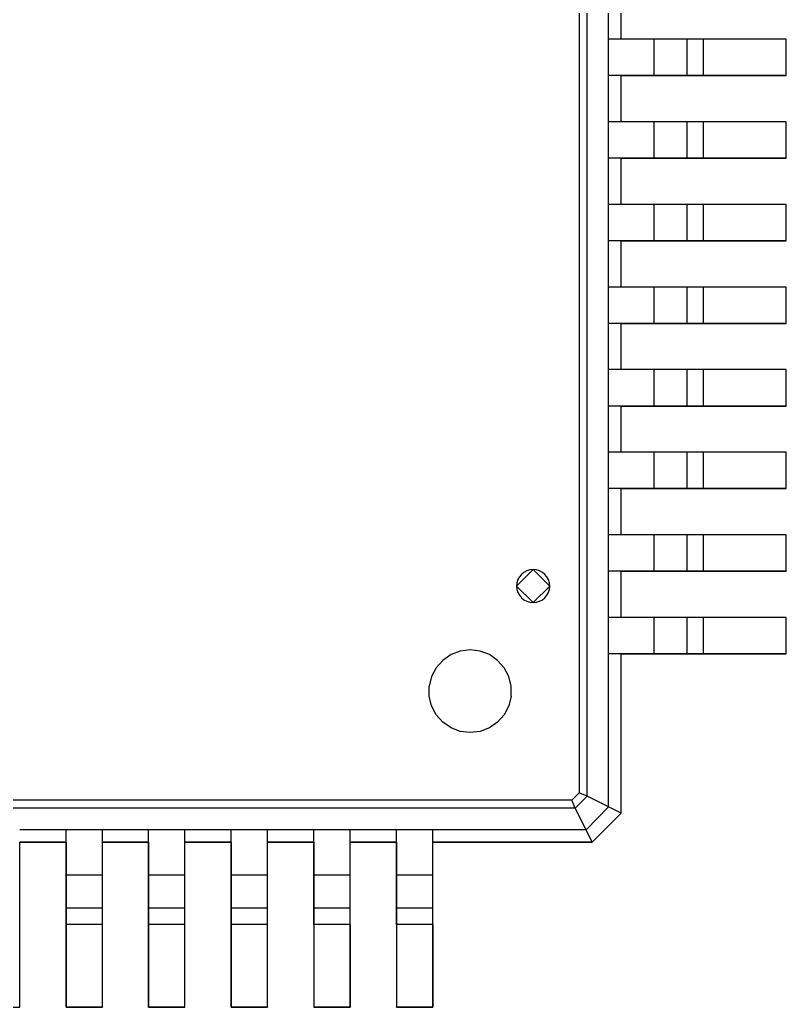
# Model space of a CAD drawing. Header units: inches. Extents: x 5 to 589, y -420 to -5.
# Drawn here: x 159.77 to 169.05, y -130.8 to -118.85 of the extents above; entities that cross this region are included whole.
import ezdxf

# ---------------------------------------------------------------- set-up
doc = ezdxf.new("R2010")
doc.units = ezdxf.units.IN
doc.header["$MEASUREMENT"] = 0

msp = doc.modelspace()

# ---------------------------------------------------------------- linework, layer by layer
at = {"color": 7, "true_color": 0xffffff}
for p, q in [((166.539, -89.4), (166.539, -128.208)), ((166.637, -128.25), (166.637, -89.358)), ((166.897, -119.084), (166.897, -118.524)), ((167.047, -119.084), (167.047, -118.524)), ((167.047, -119.084), (167.047, -118.524)), ((166.897, -119.524), (166.897, -119.084)), ((167.047, -119.084), (166.897, -119.084)), ((169.047, -119.084), (167.047, -119.084)), ((167.447, -119.084), (167.047, -119.084)), ((167.537, -119.084), (167.447, -119.084)), ((167.447, -119.524), (167.447, -119.084)), ((167.621, -119.084), (167.537, -119.084)), ((167.697, -119.084), (167.621, -119.084)), ((167.759, -119.084), (167.697, -119.084)), ((167.807, -119.084), (167.759, -119.084)), ((167.837, -119.084), (167.807, -119.084)), ((167.847, -119.084), (167.837, -119.084)), ((167.847, -119.524), (167.847, -119.084)), ((167.853, -119.084), (167.847, -119.084)), ((167.867, -119.084), (167.853, -119.084)), ((167.891, -119.084), (167.867, -119.084)), ((167.923, -119.084), (167.891, -119.084)), ((167.961, -119.084), (167.923, -119.084)), ((168.003, -119.084), (167.961, -119.084)), ((168.047, -119.084), (168.003, -119.084)), ((169.047, -119.084), (168.047, -119.084)), ((168.047, -119.524), (168.047, -119.084)), ((169.047, -119.524), (169.047, -119.084)), ((169.047, -119.524), (169.047, -119.084)), ((166.897, -120.084), (166.897, -119.524)), ((167.047, -119.524), (166.897, -119.524)), ((167.047, -120.084), (167.047, -119.524)), ((167.047, -119.524), (169.047, -119.524)), ((167.447, -119.524), (167.047, -119.524)), ((167.047, -120.084), (167.047, -119.524)), ((167.537, -119.524), (167.447, -119.524)), ((167.621, -119.524), (167.537, -119.524)), ((167.697, -119.524), (167.621, -119.524)), ((167.759, -119.524), (167.697, -119.524)), ((167.807, -119.524), (167.759, -119.524)), ((167.837, -119.524), (167.807, -119.524)), ((167.847, -119.524), (167.837, -119.524)), ((167.853, -119.524), (167.847, -119.524)), ((167.867, -119.524), (167.853, -119.524)), ((167.891, -119.524), (167.867, -119.524)), ((167.923, -119.524), (167.891, -119.524)), ((167.961, -119.524), (167.923, -119.524)), ((168.003, -119.524), (167.961, -119.524)), ((168.047, -119.524), (168.003, -119.524)), ((169.047, -119.524), (168.047, -119.524)), ((166.897, -120.524), (166.897, -120.084)), ((167.047, -120.084), (166.897, -120.084)), ((169.047, -120.084), (167.047, -120.084)), ((167.447, -120.084), (167.047, -120.084)), ((167.537, -120.084), (167.447, -120.084)), ((167.447, -120.524), (167.447, -120.084)), ((167.621, -120.084), (167.537, -120.084)), ((167.697, -120.084), (167.621, -120.084)), ((167.759, -120.084), (167.697, -120.084)), ((167.807, -120.084), (167.759, -120.084)), ((167.837, -120.084), (167.807, -120.084)), ((167.847, -120.084), (167.837, -120.084)), ((167.847, -120.524), (167.847, -120.084)), ((167.853, -120.084), (167.847, -120.084)), ((167.867, -120.084), (167.853, -120.084)), ((167.891, -120.084), (167.867, -120.084)), ((167.923, -120.084), (167.891, -120.084)), ((167.961, -120.084), (167.923, -120.084)), ((168.003, -120.084), (167.961, -120.084)), ((168.047, -120.084), (168.003, -120.084)), ((169.047, -120.084), (168.047, -120.084)), ((168.047, -120.524), (168.047, -120.084)), ((169.047, -120.524), (169.047, -120.084)), ((169.047, -120.524), (169.047, -120.084)), ((166.897, -121.084), (166.897, -120.524)), ((167.047, -120.524), (166.897, -120.524)), ((167.047, -121.084), (167.047, -120.524)), ((167.047, -120.524), (169.047, -120.524)), ((167.447, -120.524), (167.047, -120.524)), ((167.047, -121.084), (167.047, -120.524)), ((167.537, -120.524), (167.447, -120.524)), ((167.621, -120.524), (167.537, -120.524)), ((167.697, -120.524), (167.621, -120.524)), ((167.759, -120.524), (167.697, -120.524)), ((167.807, -120.524), (167.759, -120.524)), ((167.837, -120.524), (167.807, -120.524)), ((167.847, -120.524), (167.837, -120.524)), ((167.853, -120.524), (167.847, -120.524)), ((167.867, -120.524), (167.853, -120.524)), ((167.891, -120.524), (167.867, -120.524)), ((167.923, -120.524), (167.891, -120.524)), ((167.961, -120.524), (167.923, -120.524)), ((168.003, -120.524), (167.961, -120.524)), ((168.047, -120.524), (168.003, -120.524)), ((169.047, -120.524), (168.047, -120.524)), ((166.897, -121.524), (166.897, -121.084)), ((167.047, -121.084), (166.897, -121.084)), ((169.047, -121.084), (167.047, -121.084)), ((167.447, -121.084), (167.047, -121.084)), ((167.537, -121.084), (167.447, -121.084)), ((167.447, -121.524), (167.447, -121.084)), ((167.621, -121.084), (167.537, -121.084)), ((167.697, -121.084), (167.621, -121.084)), ((167.759, -121.084), (167.697, -121.084)), ((167.807, -121.084), (167.759, -121.084)), ((167.837, -121.084), (167.807, -121.084)), ((167.847, -121.084), (167.837, -121.084)), ((167.847, -121.524), (167.847, -121.084)), ((167.853, -121.084), (167.847, -121.084)), ((167.867, -121.084), (167.853, -121.084)), ((167.891, -121.084), (167.867, -121.084)), ((167.923, -121.084), (167.891, -121.084)), ((167.961, -121.084), (167.923, -121.084)), ((168.003, -121.084), (167.961, -121.084)), ((168.047, -121.084), (168.003, -121.084)), ((169.047, -121.084), (168.047, -121.084)), ((168.047, -121.524), (168.047, -121.084)), ((169.047, -121.524), (169.047, -121.084)), ((169.047, -121.524), (169.047, -121.084)), ((166.897, -122.084), (166.897, -121.524)), ((167.047, -121.524), (166.897, -121.524)), ((167.047, -122.084), (167.047, -121.524)), ((167.047, -121.524), (169.047, -121.524)), ((167.447, -121.524), (167.047, -121.524)), ((167.047, -122.084), (167.047, -121.524)), ((167.537, -121.524), (167.447, -121.524)), ((167.621, -121.524), (167.537, -121.524)), ((167.697, -121.524), (167.621, -121.524)), ((167.759, -121.524), (167.697, -121.524)), ((167.807, -121.524), (167.759, -121.524)), ((167.837, -121.524), (167.807, -121.524)), ((167.847, -121.524), (167.837, -121.524)), ((167.853, -121.524), (167.847, -121.524)), ((167.867, -121.524), (167.853, -121.524)), ((167.891, -121.524), (167.867, -121.524)), ((167.923, -121.524), (167.891, -121.524)), ((167.961, -121.524), (167.923, -121.524)), ((168.003, -121.524), (167.961, -121.524)), ((168.047, -121.524), (168.003, -121.524)), ((169.047, -121.524), (168.047, -121.524)), ((166.897, -122.524), (166.897, -122.084)), ((167.047, -122.084), (166.897, -122.084)), ((169.047, -122.084), (167.047, -122.084)), ((167.447, -122.084), (167.047, -122.084)), ((167.537, -122.084), (167.447, -122.084)), ((167.447, -122.524), (167.447, -122.084)), ((167.621, -122.084), (167.537, -122.084)), ((167.697, -122.084), (167.621, -122.084)), ((167.759, -122.084), (167.697, -122.084)), ((167.807, -122.084), (167.759, -122.084)), ((167.837, -122.084), (167.807, -122.084)), ((167.847, -122.084), (167.837, -122.084)), ((167.847, -122.524), (167.847, -122.084)), ((167.853, -122.084), (167.847, -122.084)), ((167.867, -122.084), (167.853, -122.084)), ((167.891, -122.084), (167.867, -122.084)), ((167.923, -122.084), (167.891, -122.084)), ((167.961, -122.084), (167.923, -122.084)), ((168.003, -122.084), (167.961, -122.084)), ((168.047, -122.084), (168.003, -122.084)), ((169.047, -122.084), (168.047, -122.084)), ((168.047, -122.524), (168.047, -122.084)), ((169.047, -122.524), (169.047, -122.084)), ((169.047, -122.524), (169.047, -122.084)), ((166.897, -123.084), (166.897, -122.524)), ((167.047, -122.524), (166.897, -122.524)), ((167.047, -123.084), (167.047, -122.524)), ((167.047, -122.524), (169.047, -122.524)), ((167.447, -122.524), (167.047, -122.524)), ((167.047, -123.084), (167.047, -122.524)), ((167.537, -122.524), (167.447, -122.524)), ((167.621, -122.524), (167.537, -122.524)), ((167.697, -122.524), (167.621, -122.524)), ((167.759, -122.524), (167.697, -122.524)), ((167.807, -122.524), (167.759, -122.524)), ((167.837, -122.524), (167.807, -122.524)), ((167.847, -122.524), (167.837, -122.524)), ((167.853, -122.524), (167.847, -122.524)), ((167.867, -122.524), (167.853, -122.524)), ((167.891, -122.524), (167.867, -122.524)), ((167.923, -122.524), (167.891, -122.524)), ((167.961, -122.524), (167.923, -122.524)), ((168.003, -122.524), (167.961, -122.524)), ((168.047, -122.524), (168.003, -122.524)), ((169.047, -122.524), (168.047, -122.524)), ((166.897, -123.524), (166.897, -123.084)), ((167.047, -123.084), (166.897, -123.084)), ((169.047, -123.084), (167.047, -123.084)), ((167.447, -123.084), (167.047, -123.084)), ((167.537, -123.084), (167.447, -123.084)), ((167.447, -123.524), (167.447, -123.084)), ((167.621, -123.084), (167.537, -123.084)), ((167.697, -123.084), (167.621, -123.084)), ((167.759, -123.084), (167.697, -123.084)), ((167.807, -123.084), (167.759, -123.084)), ((167.837, -123.084), (167.807, -123.084)), ((167.847, -123.084), (167.837, -123.084)), ((167.847, -123.524), (167.847, -123.084)), ((167.853, -123.084), (167.847, -123.084)), ((167.867, -123.084), (167.853, -123.084)), ((167.891, -123.084), (167.867, -123.084)), ((167.923, -123.084), (167.891, -123.084)), ((167.961, -123.084), (167.923, -123.084)), ((168.003, -123.084), (167.961, -123.084)), ((168.047, -123.084), (168.003, -123.084)), ((169.047, -123.084), (168.047, -123.084)), ((168.047, -123.524), (168.047, -123.084)), ((169.047, -123.524), (169.047, -123.084)), ((169.047, -123.524), (169.047, -123.084)), ((166.897, -124.084), (166.897, -123.524)), ((167.047, -123.524), (166.897, -123.524)), ((167.047, -124.084), (167.047, -123.524)), ((167.047, -123.524), (169.047, -123.524)), ((167.447, -123.524), (167.047, -123.524)), ((167.047, -124.084), (167.047, -123.524)), ((167.537, -123.524), (167.447, -123.524)), ((167.621, -123.524), (167.537, -123.524)), ((167.697, -123.524), (167.621, -123.524)), ((167.759, -123.524), (167.697, -123.524)), ((167.807, -123.524), (167.759, -123.524)), ((167.837, -123.524), (167.807, -123.524)), ((167.847, -123.524), (167.837, -123.524)), ((167.853, -123.524), (167.847, -123.524)), ((167.867, -123.524), (167.853, -123.524)), ((167.891, -123.524), (167.867, -123.524)), ((167.923, -123.524), (167.891, -123.524)), ((167.961, -123.524), (167.923, -123.524)), ((168.003, -123.524), (167.961, -123.524)), ((168.047, -123.524), (168.003, -123.524)), ((169.047, -123.524), (168.047, -123.524)), ((166.897, -124.524), (166.897, -124.084)), ((167.047, -124.084), (166.897, -124.084)), ((169.047, -124.084), (167.047, -124.084)), ((167.447, -124.084), (167.047, -124.084)), ((167.537, -124.084), (167.447, -124.084)), ((167.447, -124.524), (167.447, -124.084)), ((167.621, -124.084), (167.537, -124.084)), ((167.697, -124.084), (167.621, -124.084)), ((167.759, -124.084), (167.697, -124.084)), ((167.807, -124.084), (167.759, -124.084)), ((167.837, -124.084), (167.807, -124.084)), ((167.847, -124.084), (167.837, -124.084)), ((167.847, -124.524), (167.847, -124.084)), ((167.853, -124.084), (167.847, -124.084)), ((167.867, -124.084), (167.853, -124.084)), ((167.891, -124.084), (167.867, -124.084)), ((167.923, -124.084), (167.891, -124.084)), ((167.961, -124.084), (167.923, -124.084)), ((168.003, -124.084), (167.961, -124.084)), ((168.047, -124.084), (168.003, -124.084)), ((169.047, -124.084), (168.047, -124.084)), ((168.047, -124.524), (168.047, -124.084)), ((169.047, -124.524), (169.047, -124.084)), ((169.047, -124.524), (169.047, -124.084)), ((166.897, -125.084), (166.897, -124.524)), ((167.047, -124.524), (166.897, -124.524)), ((167.047, -125.084), (167.047, -124.524)), ((167.047, -124.524), (169.047, -124.524)), ((167.447, -124.524), (167.047, -124.524)), ((167.047, -125.084), (167.047, -124.524)), ((167.537, -124.524), (167.447, -124.524)), ((167.621, -124.524), (167.537, -124.524)), ((167.697, -124.524), (167.621, -124.524)), ((167.759, -124.524), (167.697, -124.524)), ((167.807, -124.524), (167.759, -124.524)), ((167.837, -124.524), (167.807, -124.524)), ((167.847, -124.524), (167.837, -124.524)), ((167.853, -124.524), (167.847, -124.524)), ((167.867, -124.524), (167.853, -124.524)), ((167.891, -124.524), (167.867, -124.524)), ((167.923, -124.524), (167.891, -124.524)), ((167.961, -124.524), (167.923, -124.524)), ((168.003, -124.524), (167.961, -124.524)), ((168.047, -124.524), (168.003, -124.524)), ((169.047, -124.524), (168.047, -124.524)), ((166.897, -125.524), (166.897, -125.084)), ((167.047, -125.084), (166.897, -125.084)), ((169.047, -125.084), (167.047, -125.084)), ((167.447, -125.084), (167.047, -125.084)), ((167.537, -125.084), (167.447, -125.084)), ((167.447, -125.524), (167.447, -125.084)), ((167.621, -125.084), (167.537, -125.084)), ((167.697, -125.084), (167.621, -125.084)), ((167.759, -125.084), (167.697, -125.084)), ((167.807, -125.084), (167.759, -125.084)), ((167.837, -125.084), (167.807, -125.084)), ((167.847, -125.084), (167.837, -125.084)), ((167.847, -125.524), (167.847, -125.084)), ((167.853, -125.084), (167.847, -125.084)), ((167.867, -125.084), (167.853, -125.084)), ((167.891, -125.084), (167.867, -125.084)), ((167.923, -125.084), (167.891, -125.084)), ((167.961, -125.084), (167.923, -125.084)), ((168.003, -125.084), (167.961, -125.084)), ((168.047, -125.084), (168.003, -125.084)), ((169.047, -125.084), (168.047, -125.084)), ((168.047, -125.524), (168.047, -125.084)), ((169.047, -125.524), (169.047, -125.084)), ((169.047, -125.524), (169.047, -125.084)), ((166.897, -126.084), (166.897, -125.524)), ((167.047, -125.524), (166.897, -125.524)), ((167.047, -126.084), (167.047, -125.524)), ((167.047, -125.524), (169.047, -125.524)), ((167.447, -125.524), (167.047, -125.524)), ((167.047, -126.084), (167.047, -125.524)), ((167.537, -125.524), (167.447, -125.524)), ((167.621, -125.524), (167.537, -125.524)), ((167.697, -125.524), (167.621, -125.524)), ((167.759, -125.524), (167.697, -125.524)), ((167.807, -125.524), (167.759, -125.524)), ((167.837, -125.524), (167.807, -125.524)), ((167.847, -125.524), (167.837, -125.524)), ((167.853, -125.524), (167.847, -125.524)), ((167.867, -125.524), (167.853, -125.524)), ((167.891, -125.524), (167.867, -125.524)), ((167.923, -125.524), (167.891, -125.524)), ((167.961, -125.524), (167.923, -125.524)), ((168.003, -125.524), (167.961, -125.524)), ((168.047, -125.524), (168.003, -125.524)), ((169.047, -125.524), (168.047, -125.524)), ((166.897, -126.524), (166.897, -126.084)), ((167.047, -126.084), (166.897, -126.084)), ((169.047, -126.084), (167.047, -126.084)), ((167.447, -126.084), (167.047, -126.084)), ((167.537, -126.084), (167.447, -126.084)), ((167.447, -126.524), (167.447, -126.084)), ((167.621, -126.084), (167.537, -126.084)), ((167.697, -126.084), (167.621, -126.084)), ((167.759, -126.084), (167.697, -126.084)), ((167.807, -126.084), (167.759, -126.084)), ((167.837, -126.084), (167.807, -126.084)), ((167.847, -126.084), (167.837, -126.084)), ((167.847, -126.524), (167.847, -126.084)), ((167.853, -126.084), (167.847, -126.084)), ((167.867, -126.084), (167.853, -126.084)), ((167.891, -126.084), (167.867, -126.084)), ((167.923, -126.084), (167.891, -126.084)), ((167.961, -126.084), (167.923, -126.084)), ((168.003, -126.084), (167.961, -126.084)), ((168.047, -126.084), (168.003, -126.084)), ((169.047, -126.084), (168.047, -126.084)), ((168.047, -126.524), (168.047, -126.084)), ((169.047, -126.524), (169.047, -126.084)), ((169.047, -126.524), (169.047, -126.084)), ((165.101, -126.492), (164.989, -126.534)), ((165.221, -126.478), (165.101, -126.492)), ((165.341, -126.492), (165.221, -126.478)), ((165.453, -126.534), (165.341, -126.492)), ((164.889, -126.604), (164.809, -126.694)), ((164.989, -126.534), (164.889, -126.604)), ((165.553, -126.604), (165.453, -126.534)), ((165.633, -126.694), (165.553, -126.604)), ((166.897, -128.378), (166.897, -126.524)), ((167.047, -126.524), (166.897, -126.524)), ((167.047, -128.454), (167.047, -126.524)), ((167.047, -126.524), (169.047, -126.524)), ((167.447, -126.524), (167.047, -126.524)), ((167.047, -128.454), (167.047, -126.524)), ((167.537, -126.524), (167.447, -126.524)), ((167.621, -126.524), (167.537, -126.524)), ((167.697, -126.524), (167.621, -126.524)), ((167.759, -126.524), (167.697, -126.524)), ((167.807, -126.524), (167.759, -126.524)), ((167.837, -126.524), (167.807, -126.524)), ((167.847, -126.524), (167.837, -126.524)), ((167.853, -126.524), (167.847, -126.524)), ((167.867, -126.524), (167.853, -126.524)), ((167.891, -126.524), (167.867, -126.524)), ((167.923, -126.524), (167.891, -126.524)), ((167.961, -126.524), (167.923, -126.524)), ((168.003, -126.524), (167.961, -126.524)), ((168.047, -126.524), (168.003, -126.524)), ((169.047, -126.524), (168.047, -126.524)), ((164.809, -126.694), (164.753, -126.8)), ((165.689, -126.8), (165.633, -126.694)), ((164.753, -126.8), (164.725, -126.918)), ((165.717, -126.918), (165.689, -126.8)), ((164.725, -127.038), (164.725, -126.918)), ((165.717, -127.038), (165.717, -126.918)), ((164.753, -127.154), (164.725, -127.038)), ((165.717, -127.038), (165.689, -127.154)), ((164.809, -127.262), (164.753, -127.154)), ((165.689, -127.154), (165.633, -127.262)), ((164.889, -127.352), (164.809, -127.262)), ((165.633, -127.262), (165.553, -127.352)), ((164.989, -127.42), (164.889, -127.352)), ((165.101, -127.464), (164.989, -127.42)), ((165.453, -127.42), (165.341, -127.464)), ((165.553, -127.352), (165.453, -127.42)), ((165.221, -127.478), (165.101, -127.464)), ((165.341, -127.464), (165.221, -127.478)), ((166.451, -128.296), (127.643, -128.296)), ((166.539, -128.208), (166.451, -128.296)), ((166.463, -128.326), (166.451, -128.296)), ((166.637, -128.25), (166.493, -128.394)), ((166.569, -128.22), (166.539, -128.208)), ((166.595, -128.232), (166.569, -128.22)), ((166.621, -128.242), (166.595, -128.232)), ((166.631, -128.246), (166.621, -128.242)), ((166.637, -128.25), (166.631, -128.246)), ((166.897, -128.378), (166.637, -128.25)), ((166.493, -128.394), (127.601, -128.394)), ((166.475, -128.352), (166.463, -128.326)), ((166.485, -128.376), (166.475, -128.352)), ((166.489, -128.388), (166.485, -128.376)), ((166.493, -128.394), (166.489, -128.388)), ((166.623, -128.654), (166.493, -128.394)), ((166.897, -128.378), (166.623, -128.654)), ((167.047, -128.454), (166.897, -128.378)), ((166.697, -128.804), (167.047, -128.454)), ((167.047, -128.454), (166.697, -128.804)), ((160.327, -128.654), (159.767, -128.654)), ((160.767, -128.654), (160.327, -128.654)), ((160.327, -128.804), (160.327, -128.654)), ((161.327, -128.654), (160.767, -128.654)), ((160.767, -128.804), (160.767, -128.654)), ((161.767, -128.654), (161.327, -128.654)), ((161.327, -128.804), (161.327, -128.654)), ((162.327, -128.654), (161.767, -128.654)), ((161.767, -128.804), (161.767, -128.654)), ((162.767, -128.654), (162.327, -128.654)), ((162.327, -128.804), (162.327, -128.654)), ((163.327, -128.654), (162.767, -128.654)), ((162.767, -128.804), (162.767, -128.654)), ((163.767, -128.654), (163.327, -128.654)), ((163.327, -128.804), (163.327, -128.654)), ((164.327, -128.654), (163.767, -128.654)), ((163.767, -128.804), (163.767, -128.654)), ((164.767, -128.654), (164.327, -128.654)), ((164.327, -128.804), (164.327, -128.654)), ((166.623, -128.654), (164.767, -128.654)), ((164.767, -128.804), (164.767, -128.654)), ((166.697, -128.804), (166.623, -128.654)), ((159.767, -130.804), (159.767, -128.804)), ((159.767, -128.804), (160.327, -128.804)), ((160.327, -128.804), (159.767, -128.804)), ((160.327, -128.804), (160.327, -130.804)), ((160.327, -129.204), (160.327, -128.804)), ((160.767, -130.804), (160.767, -128.804)), ((160.767, -128.804), (161.327, -128.804)), ((160.767, -129.204), (160.767, -128.804)), ((161.327, -128.804), (160.767, -128.804)), ((161.327, -128.804), (161.327, -130.804)), ((161.327, -129.204), (161.327, -128.804)), ((161.767, -130.804), (161.767, -128.804)), ((161.767, -128.804), (162.327, -128.804)), ((161.767, -129.204), (161.767, -128.804)), ((162.327, -128.804), (161.767, -128.804)), ((162.327, -128.804), (162.327, -130.804)), ((162.327, -129.204), (162.327, -128.804)), ((162.767, -130.804), (162.767, -128.804)), ((162.767, -128.804), (163.327, -128.804)), ((162.767, -129.204), (162.767, -128.804)), ((163.327, -128.804), (162.767, -128.804)), ((163.327, -128.804), (163.327, -130.804)), ((163.327, -129.204), (163.327, -128.804)), ((163.767, -130.804), (163.767, -128.804)), ((163.767, -128.804), (164.327, -128.804)), ((163.767, -129.204), (163.767, -128.804)), ((164.327, -128.804), (163.767, -128.804)), ((164.327, -128.804), (164.327, -130.804)), ((164.327, -129.204), (164.327, -128.804)), ((164.767, -130.804), (164.767, -128.804)), ((164.767, -128.804), (166.697, -128.804)), ((166.697, -128.804), (164.767, -128.804)), ((164.767, -129.204), (164.767, -128.804)), ((160.327, -129.292), (160.327, -129.204)), ((160.767, -129.204), (160.327, -129.204)), ((160.767, -129.292), (160.767, -129.204)), ((161.327, -129.292), (161.327, -129.204)), ((161.767, -129.204), (161.327, -129.204)), ((161.767, -129.292), (161.767, -129.204)), ((162.327, -129.292), (162.327, -129.204)), ((162.767, -129.204), (162.327, -129.204)), ((162.767, -129.292), (162.767, -129.204)), ((163.327, -129.292), (163.327, -129.204)), ((163.767, -129.204), (163.327, -129.204)), ((163.767, -129.292), (163.767, -129.204)), ((164.327, -129.292), (164.327, -129.204)), ((164.767, -129.204), (164.327, -129.204)), ((164.767, -129.292), (164.767, -129.204)), ((160.327, -129.378), (160.327, -129.292)), ((160.767, -129.378), (160.767, -129.292)), ((161.327, -129.378), (161.327, -129.292)), ((161.767, -129.378), (161.767, -129.292)), ((162.327, -129.378), (162.327, -129.292)), ((162.767, -129.378), (162.767, -129.292)), ((163.327, -129.378), (163.327, -129.292)), ((163.767, -129.378), (163.767, -129.292)), ((164.327, -129.378), (164.327, -129.292)), ((164.767, -129.378), (164.767, -129.292)), ((160.327, -129.454), (160.327, -129.378)), ((160.327, -129.516), (160.327, -129.454)), ((160.767, -129.454), (160.767, -129.378)), ((160.767, -129.516), (160.767, -129.454)), ((161.327, -129.454), (161.327, -129.378)), ((161.327, -129.516), (161.327, -129.454)), ((161.767, -129.454), (161.767, -129.378)), ((161.767, -129.516), (161.767, -129.454)), ((162.327, -129.454), (162.327, -129.378)), ((162.327, -129.516), (162.327, -129.454)), ((162.767, -129.454), (162.767, -129.378)), ((162.767, -129.516), (162.767, -129.454)), ((163.327, -129.454), (163.327, -129.378)), ((163.327, -129.516), (163.327, -129.454)), ((163.767, -129.454), (163.767, -129.378)), ((163.767, -129.516), (163.767, -129.454)), ((164.327, -129.454), (164.327, -129.378)), ((164.327, -129.516), (164.327, -129.454)), ((164.767, -129.454), (164.767, -129.378)), ((164.767, -129.516), (164.767, -129.454)), ((160.327, -129.564), (160.327, -129.516)), ((160.327, -129.594), (160.327, -129.564)), ((160.327, -129.604), (160.327, -129.594)), ((160.767, -129.604), (160.327, -129.604)), ((160.327, -129.608), (160.327, -129.604)), ((160.327, -129.624), (160.327, -129.608)), ((160.767, -129.564), (160.767, -129.516)), ((160.767, -129.594), (160.767, -129.564)), ((160.767, -129.604), (160.767, -129.594)), ((160.767, -129.608), (160.767, -129.604)), ((160.767, -129.624), (160.767, -129.608)), ((161.327, -129.564), (161.327, -129.516)), ((161.327, -129.594), (161.327, -129.564)), ((161.327, -129.604), (161.327, -129.594)), ((161.767, -129.604), (161.327, -129.604)), ((161.327, -129.608), (161.327, -129.604)), ((161.327, -129.624), (161.327, -129.608)), ((161.767, -129.564), (161.767, -129.516)), ((161.767, -129.594), (161.767, -129.564)), ((161.767, -129.604), (161.767, -129.594)), ((161.767, -129.608), (161.767, -129.604)), ((161.767, -129.624), (161.767, -129.608)), ((162.327, -129.564), (162.327, -129.516)), ((162.327, -129.594), (162.327, -129.564)), ((162.327, -129.604), (162.327, -129.594)), ((162.767, -129.604), (162.327, -129.604)), ((162.327, -129.608), (162.327, -129.604)), ((162.327, -129.624), (162.327, -129.608)), ((162.767, -129.564), (162.767, -129.516)), ((162.767, -129.594), (162.767, -129.564)), ((162.767, -129.604), (162.767, -129.594)), ((162.767, -129.608), (162.767, -129.604)), ((162.767, -129.624), (162.767, -129.608)), ((163.327, -129.564), (163.327, -129.516)), ((163.327, -129.594), (163.327, -129.564)), ((163.327, -129.604), (163.327, -129.594)), ((163.767, -129.604), (163.327, -129.604)), ((163.327, -129.608), (163.327, -129.604)), ((163.327, -129.624), (163.327, -129.608)), ((163.767, -129.564), (163.767, -129.516)), ((163.767, -129.594), (163.767, -129.564)), ((163.767, -129.604), (163.767, -129.594)), ((163.767, -129.608), (163.767, -129.604)), ((163.767, -129.624), (163.767, -129.608)), ((164.327, -129.564), (164.327, -129.516)), ((164.327, -129.594), (164.327, -129.564)), ((164.327, -129.604), (164.327, -129.594)), ((164.767, -129.604), (164.327, -129.604)), ((164.327, -129.608), (164.327, -129.604)), ((164.327, -129.624), (164.327, -129.608)), ((164.767, -129.564), (164.767, -129.516)), ((164.767, -129.594), (164.767, -129.564)), ((164.767, -129.604), (164.767, -129.594)), ((164.767, -129.608), (164.767, -129.604)), ((164.767, -129.624), (164.767, -129.608)), ((160.327, -129.648), (160.327, -129.624)), ((160.327, -129.68), (160.327, -129.648)), ((160.327, -129.718), (160.327, -129.68)), ((160.327, -129.76), (160.327, -129.718)), ((160.767, -129.648), (160.767, -129.624)), ((160.767, -129.68), (160.767, -129.648)), ((160.767, -129.718), (160.767, -129.68)), ((160.767, -129.76), (160.767, -129.718)), ((161.327, -129.648), (161.327, -129.624)), ((161.327, -129.68), (161.327, -129.648)), ((161.327, -129.718), (161.327, -129.68)), ((161.327, -129.76), (161.327, -129.718)), ((161.767, -129.648), (161.767, -129.624)), ((161.767, -129.68), (161.767, -129.648)), ((161.767, -129.718), (161.767, -129.68)), ((161.767, -129.76), (161.767, -129.718)), ((162.327, -129.648), (162.327, -129.624)), ((162.327, -129.68), (162.327, -129.648)), ((162.327, -129.718), (162.327, -129.68)), ((162.327, -129.76), (162.327, -129.718)), ((162.767, -129.648), (162.767, -129.624)), ((162.767, -129.68), (162.767, -129.648)), ((162.767, -129.718), (162.767, -129.68)), ((162.767, -129.76), (162.767, -129.718)), ((163.327, -129.648), (163.327, -129.624)), ((163.327, -129.68), (163.327, -129.648)), ((163.327, -129.718), (163.327, -129.68)), ((163.327, -129.76), (163.327, -129.718)), ((163.767, -129.648), (163.767, -129.624)), ((163.767, -129.68), (163.767, -129.648)), ((163.767, -129.718), (163.767, -129.68)), ((163.767, -129.76), (163.767, -129.718)), ((164.327, -129.648), (164.327, -129.624)), ((164.327, -129.68), (164.327, -129.648)), ((164.327, -129.718), (164.327, -129.68)), ((164.327, -129.76), (164.327, -129.718)), ((164.767, -129.648), (164.767, -129.624)), ((164.767, -129.68), (164.767, -129.648)), ((164.767, -129.718), (164.767, -129.68)), ((164.767, -129.76), (164.767, -129.718)), ((160.327, -129.804), (160.327, -129.76)), ((160.327, -130.804), (160.327, -129.804)), ((160.767, -129.804), (160.327, -129.804)), ((160.767, -129.804), (160.767, -129.76)), ((160.767, -130.804), (160.767, -129.804)), ((161.327, -129.804), (161.327, -129.76)), ((161.327, -130.804), (161.327, -129.804)), ((161.767, -129.804), (161.327, -129.804)), ((161.767, -129.804), (161.767, -129.76)), ((161.767, -130.804), (161.767, -129.804)), ((162.327, -129.804), (162.327, -129.76)), ((162.327, -130.804), (162.327, -129.804)), ((162.767, -129.804), (162.327, -129.804)), ((162.767, -129.804), (162.767, -129.76)), ((162.767, -130.804), (162.767, -129.804)), ((163.327, -129.804), (163.327, -129.76)), ((163.327, -129.804), (163.327, -130.804)), ((163.767, -129.804), (163.327, -129.804)), ((163.767, -129.804), (163.767, -129.76)), ((163.767, -129.804), (163.767, -130.804)), ((164.327, -129.804), (164.327, -129.76)), ((164.327, -129.804), (164.327, -130.804)), ((164.767, -129.804), (164.327, -129.804)), ((164.767, -129.804), (164.767, -129.76)), ((164.767, -129.804), (164.767, -130.804)), ((159.327, -130.804), (159.767, -130.804)), ((160.327, -130.804), (160.767, -130.804)), ((160.767, -130.804), (160.327, -130.804)), ((161.327, -130.804), (161.767, -130.804)), ((161.767, -130.804), (161.327, -130.804)), ((162.327, -130.804), (162.767, -130.804)), ((162.767, -130.804), (162.327, -130.804)), ((163.327, -130.804), (163.767, -130.804)), ((163.767, -130.804), (163.327, -130.804)), ((164.327, -130.804), (164.767, -130.804)), ((164.767, -130.804), (164.327, -130.804))]:
    msp.add_line(p, q, dxfattribs=at)
at = {"color": 18, "true_color": 0x000000}
for p, q in [((166.539, -89.4), (166.539, -128.208)), ((166.637, -128.25), (166.637, -89.358)), ((166.897, -119.084), (166.897, -118.524)), ((167.047, -119.084), (167.047, -118.524)), ((167.047, -119.084), (167.047, -118.524)), ((166.897, -119.524), (166.897, -119.084)), ((167.047, -119.084), (166.897, -119.084)), ((169.047, -119.084), (167.047, -119.084)), ((167.447, -119.084), (167.047, -119.084)), ((167.537, -119.084), (167.447, -119.084)), ((167.447, -119.524), (167.447, -119.084)), ((167.621, -119.084), (167.537, -119.084)), ((167.697, -119.084), (167.621, -119.084)), ((167.759, -119.084), (167.697, -119.084)), ((167.807, -119.084), (167.759, -119.084)), ((167.837, -119.084), (167.807, -119.084)), ((167.847, -119.084), (167.837, -119.084)), ((167.847, -119.524), (167.847, -119.084)), ((167.853, -119.084), (167.847, -119.084)), ((167.867, -119.084), (167.853, -119.084)), ((167.891, -119.084), (167.867, -119.084)), ((167.923, -119.084), (167.891, -119.084)), ((167.961, -119.084), (167.923, -119.084)), ((168.003, -119.084), (167.961, -119.084)), ((168.047, -119.084), (168.003, -119.084)), ((169.047, -119.084), (168.047, -119.084)), ((168.047, -119.524), (168.047, -119.084)), ((169.047, -119.524), (169.047, -119.084)), ((169.047, -119.524), (169.047, -119.084)), ((166.897, -120.084), (166.897, -119.524)), ((167.047, -119.524), (166.897, -119.524)), ((167.047, -120.084), (167.047, -119.524)), ((167.047, -119.524), (169.047, -119.524)), ((167.447, -119.524), (167.047, -119.524)), ((167.047, -120.084), (167.047, -119.524)), ((167.537, -119.524), (167.447, -119.524)), ((167.621, -119.524), (167.537, -119.524)), ((167.697, -119.524), (167.621, -119.524)), ((167.759, -119.524), (167.697, -119.524)), ((167.807, -119.524), (167.759, -119.524)), ((167.837, -119.524), (167.807, -119.524)), ((167.847, -119.524), (167.837, -119.524)), ((167.853, -119.524), (167.847, -119.524)), ((167.867, -119.524), (167.853, -119.524)), ((167.891, -119.524), (167.867, -119.524)), ((167.923, -119.524), (167.891, -119.524)), ((167.961, -119.524), (167.923, -119.524)), ((168.003, -119.524), (167.961, -119.524)), ((168.047, -119.524), (168.003, -119.524)), ((169.047, -119.524), (168.047, -119.524)), ((166.897, -120.524), (166.897, -120.084)), ((167.047, -120.084), (166.897, -120.084)), ((169.047, -120.084), (167.047, -120.084)), ((167.447, -120.084), (167.047, -120.084)), ((167.537, -120.084), (167.447, -120.084)), ((167.447, -120.524), (167.447, -120.084)), ((167.621, -120.084), (167.537, -120.084)), ((167.697, -120.084), (167.621, -120.084)), ((167.759, -120.084), (167.697, -120.084)), ((167.807, -120.084), (167.759, -120.084)), ((167.837, -120.084), (167.807, -120.084)), ((167.847, -120.084), (167.837, -120.084)), ((167.847, -120.524), (167.847, -120.084)), ((167.853, -120.084), (167.847, -120.084)), ((167.867, -120.084), (167.853, -120.084)), ((167.891, -120.084), (167.867, -120.084)), ((167.923, -120.084), (167.891, -120.084)), ((167.961, -120.084), (167.923, -120.084)), ((168.003, -120.084), (167.961, -120.084)), ((168.047, -120.084), (168.003, -120.084)), ((169.047, -120.084), (168.047, -120.084)), ((168.047, -120.524), (168.047, -120.084)), ((169.047, -120.524), (169.047, -120.084)), ((169.047, -120.524), (169.047, -120.084)), ((166.897, -121.084), (166.897, -120.524)), ((167.047, -120.524), (166.897, -120.524)), ((167.047, -121.084), (167.047, -120.524)), ((167.047, -120.524), (169.047, -120.524)), ((167.447, -120.524), (167.047, -120.524)), ((167.047, -121.084), (167.047, -120.524)), ((167.537, -120.524), (167.447, -120.524)), ((167.621, -120.524), (167.537, -120.524)), ((167.697, -120.524), (167.621, -120.524)), ((167.759, -120.524), (167.697, -120.524)), ((167.807, -120.524), (167.759, -120.524)), ((167.837, -120.524), (167.807, -120.524)), ((167.847, -120.524), (167.837, -120.524)), ((167.853, -120.524), (167.847, -120.524)), ((167.867, -120.524), (167.853, -120.524)), ((167.891, -120.524), (167.867, -120.524)), ((167.923, -120.524), (167.891, -120.524)), ((167.961, -120.524), (167.923, -120.524)), ((168.003, -120.524), (167.961, -120.524)), ((168.047, -120.524), (168.003, -120.524)), ((169.047, -120.524), (168.047, -120.524)), ((166.897, -121.524), (166.897, -121.084)), ((167.047, -121.084), (166.897, -121.084)), ((169.047, -121.084), (167.047, -121.084)), ((167.447, -121.084), (167.047, -121.084)), ((167.537, -121.084), (167.447, -121.084)), ((167.447, -121.524), (167.447, -121.084)), ((167.621, -121.084), (167.537, -121.084)), ((167.697, -121.084), (167.621, -121.084)), ((167.759, -121.084), (167.697, -121.084)), ((167.807, -121.084), (167.759, -121.084)), ((167.837, -121.084), (167.807, -121.084)), ((167.847, -121.084), (167.837, -121.084)), ((167.847, -121.524), (167.847, -121.084)), ((167.853, -121.084), (167.847, -121.084)), ((167.867, -121.084), (167.853, -121.084)), ((167.891, -121.084), (167.867, -121.084)), ((167.923, -121.084), (167.891, -121.084)), ((167.961, -121.084), (167.923, -121.084)), ((168.003, -121.084), (167.961, -121.084)), ((168.047, -121.084), (168.003, -121.084)), ((169.047, -121.084), (168.047, -121.084)), ((168.047, -121.524), (168.047, -121.084)), ((169.047, -121.524), (169.047, -121.084)), ((169.047, -121.524), (169.047, -121.084)), ((166.897, -122.084), (166.897, -121.524)), ((167.047, -121.524), (166.897, -121.524)), ((167.047, -122.084), (167.047, -121.524)), ((167.047, -121.524), (169.047, -121.524)), ((167.447, -121.524), (167.047, -121.524)), ((167.047, -122.084), (167.047, -121.524)), ((167.537, -121.524), (167.447, -121.524)), ((167.621, -121.524), (167.537, -121.524)), ((167.697, -121.524), (167.621, -121.524)), ((167.759, -121.524), (167.697, -121.524)), ((167.807, -121.524), (167.759, -121.524)), ((167.837, -121.524), (167.807, -121.524)), ((167.847, -121.524), (167.837, -121.524)), ((167.853, -121.524), (167.847, -121.524)), ((167.867, -121.524), (167.853, -121.524)), ((167.891, -121.524), (167.867, -121.524)), ((167.923, -121.524), (167.891, -121.524)), ((167.961, -121.524), (167.923, -121.524)), ((168.003, -121.524), (167.961, -121.524)), ((168.047, -121.524), (168.003, -121.524)), ((169.047, -121.524), (168.047, -121.524)), ((166.897, -122.524), (166.897, -122.084)), ((167.047, -122.084), (166.897, -122.084)), ((169.047, -122.084), (167.047, -122.084)), ((167.447, -122.084), (167.047, -122.084)), ((167.537, -122.084), (167.447, -122.084)), ((167.447, -122.524), (167.447, -122.084)), ((167.621, -122.084), (167.537, -122.084)), ((167.697, -122.084), (167.621, -122.084)), ((167.759, -122.084), (167.697, -122.084)), ((167.807, -122.084), (167.759, -122.084)), ((167.837, -122.084), (167.807, -122.084)), ((167.847, -122.084), (167.837, -122.084)), ((167.847, -122.524), (167.847, -122.084)), ((167.853, -122.084), (167.847, -122.084)), ((167.867, -122.084), (167.853, -122.084)), ((167.891, -122.084), (167.867, -122.084)), ((167.923, -122.084), (167.891, -122.084)), ((167.961, -122.084), (167.923, -122.084)), ((168.003, -122.084), (167.961, -122.084)), ((168.047, -122.084), (168.003, -122.084)), ((169.047, -122.084), (168.047, -122.084)), ((168.047, -122.524), (168.047, -122.084)), ((169.047, -122.524), (169.047, -122.084)), ((169.047, -122.524), (169.047, -122.084)), ((166.897, -123.084), (166.897, -122.524)), ((167.047, -122.524), (166.897, -122.524)), ((167.047, -123.084), (167.047, -122.524)), ((167.047, -122.524), (169.047, -122.524)), ((167.447, -122.524), (167.047, -122.524)), ((167.047, -123.084), (167.047, -122.524)), ((167.537, -122.524), (167.447, -122.524)), ((167.621, -122.524), (167.537, -122.524)), ((167.697, -122.524), (167.621, -122.524)), ((167.759, -122.524), (167.697, -122.524)), ((167.807, -122.524), (167.759, -122.524)), ((167.837, -122.524), (167.807, -122.524)), ((167.847, -122.524), (167.837, -122.524)), ((167.853, -122.524), (167.847, -122.524)), ((167.867, -122.524), (167.853, -122.524)), ((167.891, -122.524), (167.867, -122.524)), ((167.923, -122.524), (167.891, -122.524)), ((167.961, -122.524), (167.923, -122.524)), ((168.003, -122.524), (167.961, -122.524)), ((168.047, -122.524), (168.003, -122.524)), ((169.047, -122.524), (168.047, -122.524)), ((166.897, -123.524), (166.897, -123.084)), ((167.047, -123.084), (166.897, -123.084)), ((169.047, -123.084), (167.047, -123.084)), ((167.447, -123.084), (167.047, -123.084)), ((167.537, -123.084), (167.447, -123.084)), ((167.447, -123.524), (167.447, -123.084)), ((167.621, -123.084), (167.537, -123.084)), ((167.697, -123.084), (167.621, -123.084)), ((167.759, -123.084), (167.697, -123.084)), ((167.807, -123.084), (167.759, -123.084)), ((167.837, -123.084), (167.807, -123.084)), ((167.847, -123.084), (167.837, -123.084)), ((167.847, -123.524), (167.847, -123.084)), ((167.853, -123.084), (167.847, -123.084)), ((167.867, -123.084), (167.853, -123.084)), ((167.891, -123.084), (167.867, -123.084)), ((167.923, -123.084), (167.891, -123.084)), ((167.961, -123.084), (167.923, -123.084)), ((168.003, -123.084), (167.961, -123.084)), ((168.047, -123.084), (168.003, -123.084)), ((169.047, -123.084), (168.047, -123.084)), ((168.047, -123.524), (168.047, -123.084)), ((169.047, -123.524), (169.047, -123.084)), ((169.047, -123.524), (169.047, -123.084)), ((166.897, -124.084), (166.897, -123.524)), ((167.047, -123.524), (166.897, -123.524)), ((167.047, -124.084), (167.047, -123.524)), ((167.047, -123.524), (169.047, -123.524)), ((167.447, -123.524), (167.047, -123.524)), ((167.047, -124.084), (167.047, -123.524)), ((167.537, -123.524), (167.447, -123.524)), ((167.621, -123.524), (167.537, -123.524)), ((167.697, -123.524), (167.621, -123.524)), ((167.759, -123.524), (167.697, -123.524)), ((167.807, -123.524), (167.759, -123.524)), ((167.837, -123.524), (167.807, -123.524)), ((167.847, -123.524), (167.837, -123.524)), ((167.853, -123.524), (167.847, -123.524)), ((167.867, -123.524), (167.853, -123.524)), ((167.891, -123.524), (167.867, -123.524)), ((167.923, -123.524), (167.891, -123.524)), ((167.961, -123.524), (167.923, -123.524)), ((168.003, -123.524), (167.961, -123.524)), ((168.047, -123.524), (168.003, -123.524)), ((169.047, -123.524), (168.047, -123.524)), ((166.897, -124.524), (166.897, -124.084)), ((167.047, -124.084), (166.897, -124.084)), ((169.047, -124.084), (167.047, -124.084)), ((167.447, -124.084), (167.047, -124.084)), ((167.537, -124.084), (167.447, -124.084)), ((167.447, -124.524), (167.447, -124.084)), ((167.621, -124.084), (167.537, -124.084)), ((167.697, -124.084), (167.621, -124.084)), ((167.759, -124.084), (167.697, -124.084)), ((167.807, -124.084), (167.759, -124.084)), ((167.837, -124.084), (167.807, -124.084)), ((167.847, -124.084), (167.837, -124.084)), ((167.847, -124.524), (167.847, -124.084)), ((167.853, -124.084), (167.847, -124.084)), ((167.867, -124.084), (167.853, -124.084)), ((167.891, -124.084), (167.867, -124.084)), ((167.923, -124.084), (167.891, -124.084)), ((167.961, -124.084), (167.923, -124.084)), ((168.003, -124.084), (167.961, -124.084)), ((168.047, -124.084), (168.003, -124.084)), ((169.047, -124.084), (168.047, -124.084)), ((168.047, -124.524), (168.047, -124.084)), ((169.047, -124.524), (169.047, -124.084)), ((169.047, -124.524), (169.047, -124.084)), ((166.897, -125.084), (166.897, -124.524)), ((167.047, -124.524), (166.897, -124.524)), ((167.047, -125.084), (167.047, -124.524)), ((167.047, -124.524), (169.047, -124.524)), ((167.447, -124.524), (167.047, -124.524)), ((167.047, -125.084), (167.047, -124.524)), ((167.537, -124.524), (167.447, -124.524)), ((167.621, -124.524), (167.537, -124.524)), ((167.697, -124.524), (167.621, -124.524)), ((167.759, -124.524), (167.697, -124.524)), ((167.807, -124.524), (167.759, -124.524)), ((167.837, -124.524), (167.807, -124.524)), ((167.847, -124.524), (167.837, -124.524)), ((167.853, -124.524), (167.847, -124.524)), ((167.867, -124.524), (167.853, -124.524)), ((167.891, -124.524), (167.867, -124.524)), ((167.923, -124.524), (167.891, -124.524)), ((167.961, -124.524), (167.923, -124.524)), ((168.003, -124.524), (167.961, -124.524)), ((168.047, -124.524), (168.003, -124.524)), ((169.047, -124.524), (168.047, -124.524)), ((166.897, -125.524), (166.897, -125.084)), ((167.047, -125.084), (166.897, -125.084)), ((169.047, -125.084), (167.047, -125.084)), ((167.447, -125.084), (167.047, -125.084)), ((167.537, -125.084), (167.447, -125.084)), ((167.447, -125.524), (167.447, -125.084)), ((167.621, -125.084), (167.537, -125.084)), ((167.697, -125.084), (167.621, -125.084)), ((167.759, -125.084), (167.697, -125.084)), ((167.807, -125.084), (167.759, -125.084)), ((167.837, -125.084), (167.807, -125.084)), ((167.847, -125.084), (167.837, -125.084)), ((167.847, -125.524), (167.847, -125.084)), ((167.853, -125.084), (167.847, -125.084)), ((167.867, -125.084), (167.853, -125.084)), ((167.891, -125.084), (167.867, -125.084)), ((167.923, -125.084), (167.891, -125.084)), ((167.961, -125.084), (167.923, -125.084)), ((168.003, -125.084), (167.961, -125.084)), ((168.047, -125.084), (168.003, -125.084)), ((169.047, -125.084), (168.047, -125.084)), ((168.047, -125.524), (168.047, -125.084)), ((169.047, -125.524), (169.047, -125.084)), ((169.047, -125.524), (169.047, -125.084)), ((165.983, -125.504), (165.783, -125.704)), ((166.183, -125.704), (165.983, -125.504)), ((166.897, -126.084), (166.897, -125.524)), ((167.047, -125.524), (166.897, -125.524)), ((167.047, -126.084), (167.047, -125.524)), ((167.047, -125.524), (169.047, -125.524)), ((167.447, -125.524), (167.047, -125.524)), ((167.047, -126.084), (167.047, -125.524)), ((167.537, -125.524), (167.447, -125.524)), ((167.621, -125.524), (167.537, -125.524)), ((167.697, -125.524), (167.621, -125.524)), ((167.759, -125.524), (167.697, -125.524)), ((167.807, -125.524), (167.759, -125.524)), ((167.837, -125.524), (167.807, -125.524)), ((167.847, -125.524), (167.837, -125.524)), ((167.853, -125.524), (167.847, -125.524)), ((167.867, -125.524), (167.853, -125.524)), ((167.891, -125.524), (167.867, -125.524)), ((167.923, -125.524), (167.891, -125.524)), ((167.961, -125.524), (167.923, -125.524)), ((168.003, -125.524), (167.961, -125.524)), ((168.047, -125.524), (168.003, -125.524)), ((169.047, -125.524), (168.047, -125.524)), ((165.783, -125.704), (165.983, -125.904)), ((165.983, -125.904), (166.183, -125.704)), ((166.897, -126.524), (166.897, -126.084)), ((167.047, -126.084), (166.897, -126.084)), ((169.047, -126.084), (167.047, -126.084)), ((167.447, -126.084), (167.047, -126.084)), ((167.537, -126.084), (167.447, -126.084)), ((167.447, -126.524), (167.447, -126.084)), ((167.621, -126.084), (167.537, -126.084)), ((167.697, -126.084), (167.621, -126.084)), ((167.759, -126.084), (167.697, -126.084)), ((167.807, -126.084), (167.759, -126.084)), ((167.837, -126.084), (167.807, -126.084)), ((167.847, -126.084), (167.837, -126.084)), ((167.847, -126.524), (167.847, -126.084)), ((167.853, -126.084), (167.847, -126.084)), ((167.867, -126.084), (167.853, -126.084)), ((167.891, -126.084), (167.867, -126.084)), ((167.923, -126.084), (167.891, -126.084)), ((167.961, -126.084), (167.923, -126.084)), ((168.003, -126.084), (167.961, -126.084)), ((168.047, -126.084), (168.003, -126.084)), ((169.047, -126.084), (168.047, -126.084)), ((168.047, -126.524), (168.047, -126.084)), ((169.047, -126.524), (169.047, -126.084)), ((169.047, -126.524), (169.047, -126.084)), ((165.101, -126.492), (164.989, -126.534)), ((165.221, -126.478), (165.101, -126.492)), ((165.341, -126.492), (165.221, -126.478)), ((165.453, -126.534), (165.341, -126.492)), ((164.889, -126.604), (164.809, -126.694)), ((164.989, -126.534), (164.889, -126.604)), ((165.553, -126.604), (165.453, -126.534)), ((165.633, -126.694), (165.553, -126.604)), ((166.897, -128.378), (166.897, -126.524)), ((167.047, -126.524), (166.897, -126.524)), ((167.047, -128.454), (167.047, -126.524)), ((167.047, -126.524), (169.047, -126.524)), ((167.447, -126.524), (167.047, -126.524)), ((167.047, -128.454), (167.047, -126.524)), ((167.537, -126.524), (167.447, -126.524)), ((167.621, -126.524), (167.537, -126.524)), ((167.697, -126.524), (167.621, -126.524)), ((167.759, -126.524), (167.697, -126.524)), ((167.807, -126.524), (167.759, -126.524)), ((167.837, -126.524), (167.807, -126.524)), ((167.847, -126.524), (167.837, -126.524)), ((167.853, -126.524), (167.847, -126.524)), ((167.867, -126.524), (167.853, -126.524)), ((167.891, -126.524), (167.867, -126.524)), ((167.923, -126.524), (167.891, -126.524)), ((167.961, -126.524), (167.923, -126.524)), ((168.003, -126.524), (167.961, -126.524)), ((168.047, -126.524), (168.003, -126.524)), ((169.047, -126.524), (168.047, -126.524)), ((164.809, -126.694), (164.753, -126.8)), ((165.689, -126.8), (165.633, -126.694)), ((164.753, -126.8), (164.725, -126.918)), ((165.717, -126.918), (165.689, -126.8)), ((164.725, -127.038), (164.725, -126.918)), ((165.717, -127.038), (165.717, -126.918)), ((164.753, -127.154), (164.725, -127.038)), ((165.717, -127.038), (165.689, -127.154)), ((164.809, -127.262), (164.753, -127.154)), ((165.689, -127.154), (165.633, -127.262)), ((164.889, -127.352), (164.809, -127.262)), ((165.633, -127.262), (165.553, -127.352)), ((164.989, -127.42), (164.889, -127.352)), ((165.101, -127.464), (164.989, -127.42)), ((165.453, -127.42), (165.341, -127.464)), ((165.553, -127.352), (165.453, -127.42)), ((165.221, -127.478), (165.101, -127.464)), ((165.341, -127.464), (165.221, -127.478)), ((166.451, -128.296), (127.643, -128.296)), ((166.539, -128.208), (166.451, -128.296)), ((166.463, -128.326), (166.451, -128.296)), ((166.637, -128.25), (166.493, -128.394)), ((166.569, -128.22), (166.539, -128.208)), ((166.595, -128.232), (166.569, -128.22)), ((166.621, -128.242), (166.595, -128.232)), ((166.631, -128.246), (166.621, -128.242)), ((166.637, -128.25), (166.631, -128.246)), ((166.897, -128.378), (166.637, -128.25)), ((166.493, -128.394), (127.601, -128.394)), ((166.475, -128.352), (166.463, -128.326)), ((166.485, -128.376), (166.475, -128.352)), ((166.489, -128.388), (166.485, -128.376)), ((166.493, -128.394), (166.489, -128.388)), ((166.623, -128.654), (166.493, -128.394)), ((166.897, -128.378), (166.623, -128.654)), ((167.047, -128.454), (166.897, -128.378)), ((166.697, -128.804), (167.047, -128.454)), ((167.047, -128.454), (166.697, -128.804)), ((160.327, -128.654), (159.767, -128.654)), ((160.767, -128.654), (160.327, -128.654)), ((160.327, -128.804), (160.327, -128.654)), ((161.327, -128.654), (160.767, -128.654)), ((160.767, -128.804), (160.767, -128.654)), ((161.767, -128.654), (161.327, -128.654)), ((161.327, -128.804), (161.327, -128.654)), ((162.327, -128.654), (161.767, -128.654)), ((161.767, -128.804), (161.767, -128.654)), ((162.767, -128.654), (162.327, -128.654)), ((162.327, -128.804), (162.327, -128.654)), ((163.327, -128.654), (162.767, -128.654)), ((162.767, -128.804), (162.767, -128.654)), ((163.767, -128.654), (163.327, -128.654)), ((163.327, -128.804), (163.327, -128.654)), ((164.327, -128.654), (163.767, -128.654)), ((163.767, -128.804), (163.767, -128.654)), ((164.767, -128.654), (164.327, -128.654)), ((164.327, -128.804), (164.327, -128.654)), ((166.623, -128.654), (164.767, -128.654)), ((164.767, -128.804), (164.767, -128.654)), ((166.697, -128.804), (166.623, -128.654)), ((159.767, -130.804), (159.767, -128.804)), ((159.767, -128.804), (160.327, -128.804)), ((160.327, -128.804), (159.767, -128.804)), ((160.327, -128.804), (160.327, -130.804)), ((160.327, -129.204), (160.327, -128.804)), ((160.767, -130.804), (160.767, -128.804)), ((160.767, -128.804), (161.327, -128.804)), ((160.767, -129.204), (160.767, -128.804)), ((161.327, -128.804), (160.767, -128.804)), ((161.327, -128.804), (161.327, -130.804)), ((161.327, -129.204), (161.327, -128.804)), ((161.767, -130.804), (161.767, -128.804)), ((161.767, -128.804), (162.327, -128.804)), ((161.767, -129.204), (161.767, -128.804)), ((162.327, -128.804), (161.767, -128.804)), ((162.327, -128.804), (162.327, -130.804)), ((162.327, -129.204), (162.327, -128.804)), ((162.767, -130.804), (162.767, -128.804)), ((162.767, -128.804), (163.327, -128.804)), ((162.767, -129.204), (162.767, -128.804)), ((163.327, -128.804), (162.767, -128.804)), ((163.327, -128.804), (163.327, -130.804)), ((163.327, -129.204), (163.327, -128.804)), ((163.767, -130.804), (163.767, -128.804)), ((163.767, -128.804), (164.327, -128.804)), ((163.767, -129.204), (163.767, -128.804)), ((164.327, -128.804), (163.767, -128.804)), ((164.327, -128.804), (164.327, -130.804)), ((164.327, -129.204), (164.327, -128.804)), ((164.767, -130.804), (164.767, -128.804)), ((164.767, -128.804), (166.697, -128.804)), ((166.697, -128.804), (164.767, -128.804)), ((164.767, -129.204), (164.767, -128.804)), ((160.327, -129.292), (160.327, -129.204)), ((160.767, -129.204), (160.327, -129.204)), ((160.767, -129.292), (160.767, -129.204)), ((161.327, -129.292), (161.327, -129.204)), ((161.767, -129.204), (161.327, -129.204)), ((161.767, -129.292), (161.767, -129.204)), ((162.327, -129.292), (162.327, -129.204)), ((162.767, -129.204), (162.327, -129.204)), ((162.767, -129.292), (162.767, -129.204)), ((163.327, -129.292), (163.327, -129.204)), ((163.767, -129.204), (163.327, -129.204)), ((163.767, -129.292), (163.767, -129.204)), ((164.327, -129.292), (164.327, -129.204)), ((164.767, -129.204), (164.327, -129.204)), ((164.767, -129.292), (164.767, -129.204)), ((160.327, -129.378), (160.327, -129.292)), ((160.767, -129.378), (160.767, -129.292)), ((161.327, -129.378), (161.327, -129.292)), ((161.767, -129.378), (161.767, -129.292)), ((162.327, -129.378), (162.327, -129.292)), ((162.767, -129.378), (162.767, -129.292)), ((163.327, -129.378), (163.327, -129.292)), ((163.767, -129.378), (163.767, -129.292)), ((164.327, -129.378), (164.327, -129.292)), ((164.767, -129.378), (164.767, -129.292)), ((160.327, -129.454), (160.327, -129.378)), ((160.327, -129.516), (160.327, -129.454)), ((160.767, -129.454), (160.767, -129.378)), ((160.767, -129.516), (160.767, -129.454)), ((161.327, -129.454), (161.327, -129.378)), ((161.327, -129.516), (161.327, -129.454)), ((161.767, -129.454), (161.767, -129.378)), ((161.767, -129.516), (161.767, -129.454)), ((162.327, -129.454), (162.327, -129.378)), ((162.327, -129.516), (162.327, -129.454)), ((162.767, -129.454), (162.767, -129.378)), ((162.767, -129.516), (162.767, -129.454)), ((163.327, -129.454), (163.327, -129.378)), ((163.327, -129.516), (163.327, -129.454)), ((163.767, -129.454), (163.767, -129.378)), ((163.767, -129.516), (163.767, -129.454)), ((164.327, -129.454), (164.327, -129.378)), ((164.327, -129.516), (164.327, -129.454)), ((164.767, -129.454), (164.767, -129.378)), ((164.767, -129.516), (164.767, -129.454)), ((160.327, -129.564), (160.327, -129.516)), ((160.327, -129.594), (160.327, -129.564)), ((160.327, -129.604), (160.327, -129.594)), ((160.767, -129.604), (160.327, -129.604)), ((160.327, -129.608), (160.327, -129.604)), ((160.327, -129.624), (160.327, -129.608)), ((160.767, -129.564), (160.767, -129.516)), ((160.767, -129.594), (160.767, -129.564)), ((160.767, -129.604), (160.767, -129.594)), ((160.767, -129.608), (160.767, -129.604)), ((160.767, -129.624), (160.767, -129.608)), ((161.327, -129.564), (161.327, -129.516)), ((161.327, -129.594), (161.327, -129.564)), ((161.327, -129.604), (161.327, -129.594)), ((161.767, -129.604), (161.327, -129.604)), ((161.327, -129.608), (161.327, -129.604)), ((161.327, -129.624), (161.327, -129.608)), ((161.767, -129.564), (161.767, -129.516)), ((161.767, -129.594), (161.767, -129.564)), ((161.767, -129.604), (161.767, -129.594)), ((161.767, -129.608), (161.767, -129.604)), ((161.767, -129.624), (161.767, -129.608)), ((162.327, -129.564), (162.327, -129.516)), ((162.327, -129.594), (162.327, -129.564)), ((162.327, -129.604), (162.327, -129.594)), ((162.767, -129.604), (162.327, -129.604)), ((162.327, -129.608), (162.327, -129.604)), ((162.327, -129.624), (162.327, -129.608)), ((162.767, -129.564), (162.767, -129.516)), ((162.767, -129.594), (162.767, -129.564)), ((162.767, -129.604), (162.767, -129.594)), ((162.767, -129.608), (162.767, -129.604)), ((162.767, -129.624), (162.767, -129.608)), ((163.327, -129.564), (163.327, -129.516)), ((163.327, -129.594), (163.327, -129.564)), ((163.327, -129.604), (163.327, -129.594)), ((163.767, -129.604), (163.327, -129.604)), ((163.327, -129.608), (163.327, -129.604)), ((163.327, -129.624), (163.327, -129.608)), ((163.767, -129.564), (163.767, -129.516)), ((163.767, -129.594), (163.767, -129.564)), ((163.767, -129.604), (163.767, -129.594)), ((163.767, -129.608), (163.767, -129.604)), ((163.767, -129.624), (163.767, -129.608)), ((164.327, -129.564), (164.327, -129.516)), ((164.327, -129.594), (164.327, -129.564)), ((164.327, -129.604), (164.327, -129.594)), ((164.767, -129.604), (164.327, -129.604)), ((164.327, -129.608), (164.327, -129.604)), ((164.327, -129.624), (164.327, -129.608)), ((164.767, -129.564), (164.767, -129.516)), ((164.767, -129.594), (164.767, -129.564)), ((164.767, -129.604), (164.767, -129.594)), ((164.767, -129.608), (164.767, -129.604)), ((164.767, -129.624), (164.767, -129.608)), ((160.327, -129.648), (160.327, -129.624)), ((160.327, -129.68), (160.327, -129.648)), ((160.327, -129.718), (160.327, -129.68)), ((160.327, -129.76), (160.327, -129.718)), ((160.767, -129.648), (160.767, -129.624)), ((160.767, -129.68), (160.767, -129.648)), ((160.767, -129.718), (160.767, -129.68)), ((160.767, -129.76), (160.767, -129.718)), ((161.327, -129.648), (161.327, -129.624)), ((161.327, -129.68), (161.327, -129.648)), ((161.327, -129.718), (161.327, -129.68)), ((161.327, -129.76), (161.327, -129.718)), ((161.767, -129.648), (161.767, -129.624)), ((161.767, -129.68), (161.767, -129.648)), ((161.767, -129.718), (161.767, -129.68)), ((161.767, -129.76), (161.767, -129.718)), ((162.327, -129.648), (162.327, -129.624)), ((162.327, -129.68), (162.327, -129.648)), ((162.327, -129.718), (162.327, -129.68)), ((162.327, -129.76), (162.327, -129.718)), ((162.767, -129.648), (162.767, -129.624)), ((162.767, -129.68), (162.767, -129.648)), ((162.767, -129.718), (162.767, -129.68)), ((162.767, -129.76), (162.767, -129.718)), ((163.327, -129.648), (163.327, -129.624)), ((163.327, -129.68), (163.327, -129.648)), ((163.327, -129.718), (163.327, -129.68)), ((163.327, -129.76), (163.327, -129.718)), ((163.767, -129.648), (163.767, -129.624)), ((163.767, -129.68), (163.767, -129.648)), ((163.767, -129.718), (163.767, -129.68)), ((163.767, -129.76), (163.767, -129.718)), ((164.327, -129.648), (164.327, -129.624)), ((164.327, -129.68), (164.327, -129.648)), ((164.327, -129.718), (164.327, -129.68)), ((164.327, -129.76), (164.327, -129.718)), ((164.767, -129.648), (164.767, -129.624)), ((164.767, -129.68), (164.767, -129.648)), ((164.767, -129.718), (164.767, -129.68)), ((164.767, -129.76), (164.767, -129.718)), ((160.327, -129.804), (160.327, -129.76)), ((160.327, -130.804), (160.327, -129.804)), ((160.767, -129.804), (160.327, -129.804)), ((160.767, -129.804), (160.767, -129.76)), ((160.767, -130.804), (160.767, -129.804)), ((161.327, -129.804), (161.327, -129.76)), ((161.327, -130.804), (161.327, -129.804)), ((161.767, -129.804), (161.327, -129.804)), ((161.767, -129.804), (161.767, -129.76)), ((161.767, -130.804), (161.767, -129.804)), ((162.327, -129.804), (162.327, -129.76)), ((162.327, -130.804), (162.327, -129.804)), ((162.767, -129.804), (162.327, -129.804)), ((162.767, -129.804), (162.767, -129.76)), ((162.767, -130.804), (162.767, -129.804)), ((163.327, -129.804), (163.327, -129.76)), ((163.327, -129.804), (163.327, -130.804)), ((163.767, -129.804), (163.327, -129.804)), ((163.767, -129.804), (163.767, -129.76)), ((163.767, -129.804), (163.767, -130.804)), ((164.327, -129.804), (164.327, -129.76)), ((164.327, -129.804), (164.327, -130.804)), ((164.767, -129.804), (164.327, -129.804)), ((164.767, -129.804), (164.767, -129.76)), ((164.767, -129.804), (164.767, -130.804)), ((159.327, -130.804), (159.767, -130.804)), ((160.327, -130.804), (160.767, -130.804)), ((160.767, -130.804), (160.327, -130.804)), ((161.327, -130.804), (161.767, -130.804)), ((161.767, -130.804), (161.327, -130.804)), ((162.327, -130.804), (162.767, -130.804)), ((162.767, -130.804), (162.327, -130.804)), ((163.327, -130.804), (163.767, -130.804)), ((163.767, -130.804), (163.327, -130.804)), ((164.327, -130.804), (164.767, -130.804)), ((164.767, -130.804), (164.327, -130.804))]:
    msp.add_line(p, q, dxfattribs=at)
for start, end in [(90, 180), (0, 90), (180, 270), (270, 0)]:
    msp.add_arc((165.983, -125.704), 0.2, start, end, dxfattribs=at)

doc.saveas('drawing.dxf')
